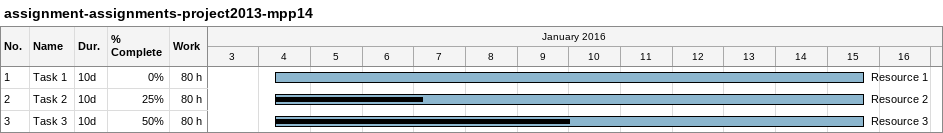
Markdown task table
assignment-assignments-project2013-mpp14

| ID | Task | Duration | Start | Finish | Resources | % complete | Work (h) |
|---|---|---|---|---|---|---|---|
| 1 | Task 1 | 10d | 2016-01-04 | 2016-01-15 | Resource 1 | 0 | 80 |
| 2 | Task 2 | 10d | 2016-01-04 | 2016-01-15 | Resource 2 | 25 | 80 |
| 3 | Task 3 | 10d | 2016-01-04 | 2016-01-15 | Resource 3 | 50 | 80 |
